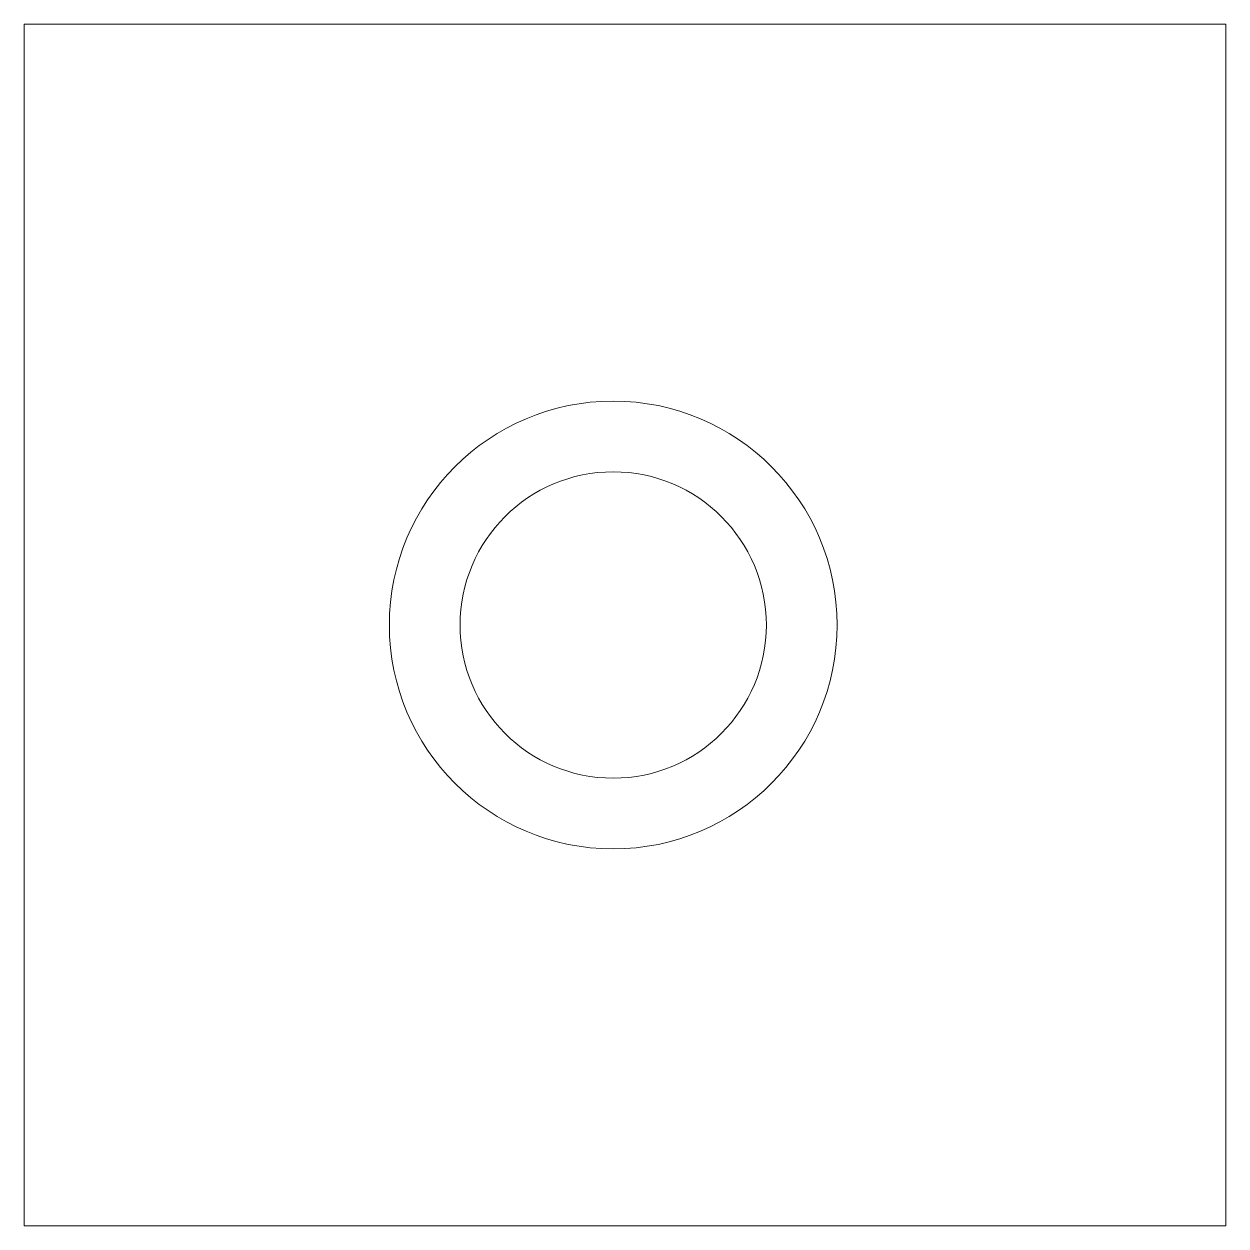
# Model space of a CAD drawing. Header units: millimetres. Extents: x -5035 to 14510, y -7775 to 12.
# Drawn here: x 624.239 to 628.244, y -2289.296 to -2285.291 of the extents above; entities that cross this region are included whole.
import ezdxf

# ---------------------------------------------------------------- set-up
doc = ezdxf.new("R2010")
doc.units = ezdxf.units.MM
doc.layers.add('eProC - L2', color=41, linetype='Continuous', lineweight=20)

msp = doc.modelspace()

# ---------------------------------------------------------------- linework, layer by layer
at = {"layer": 'eProC - L2', "linetype": 'Continuous'}
for p, q in [((624.2392, -2285.2909), (624.2392, -2289.2957)), ((628.2441, -2285.2909), (624.2392, -2285.2909)), ((628.2441, -2289.2957), (628.2441, -2285.2909)), ((624.2392, -2289.2957), (628.2441, -2289.2957))]:
    msp.add_line(p, q, dxfattribs=at)
for radius in [0.746, 0.5104]:
    msp.add_circle((626.2024, -2287.2933), radius, dxfattribs=at)

doc.saveas('drawing.dxf')
